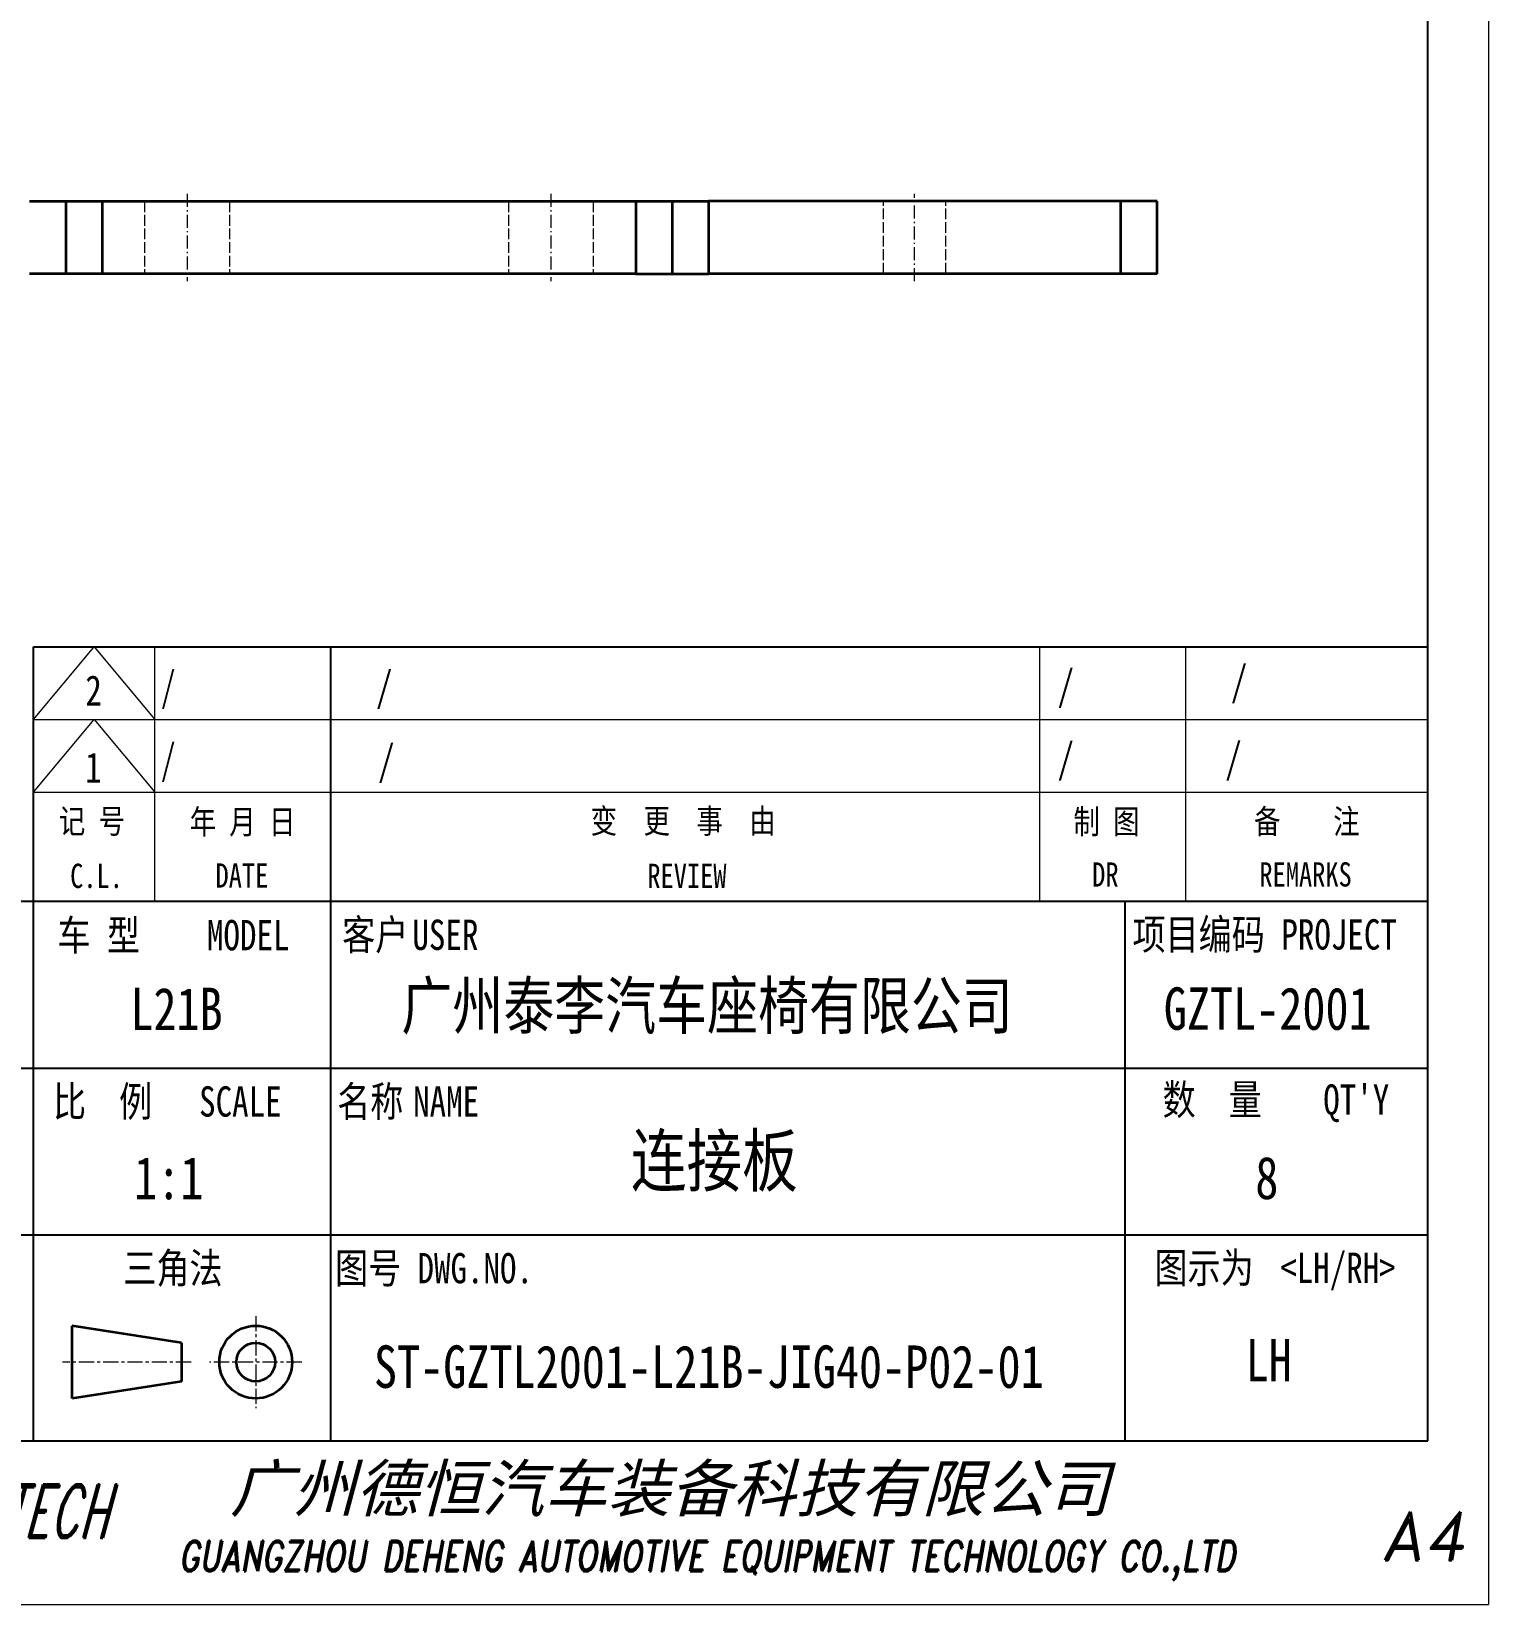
# Model space of a CAD drawing. Header units: millimetres. Extents: x 1333 to 190452, y -42879 to -5704.
# Drawn here: x 173264.1 to 173384.2, y -22836.1 to -22706.4 of the extents above; entities that cross this region are included whole.
import ezdxf
from ezdxf.enums import TextEntityAlignment as Align

# ---------------------------------------------------------------- set-up
doc = ezdxf.new("R2010")
doc.units = ezdxf.units.MM
doc.header["$LTSCALE"] = 0.5
for name, pattern in [('AM_ISO02W050x2', [3.75, 3, -0.75]), ('AM_ISO08W050x2', [9, 6, -0.75, 1.5, -0.75]), ('CENTER', [2, 1.25, -0.25, 0.25, -0.25]), ('DASHDOT', [18.5, 12, -3, 0.5, -3]), ('DASHED', [15, 12, -3])]:
    doc.linetypes.add(name, pattern=pattern)
for name, color, linetype, lineweight in [('中心线', 2, 'AM_ISO08W050x2', 18), ('图框', 7, 'Continuous', 18), ('虚线', 1, 'AM_ISO02W050x2', 18)]:
    doc.layers.add(name, color=color, linetype=linetype, lineweight=lineweight)
for name, color, linetype in [('图\\M+19E79\\M+195B6\\M+18E9A', 7, 'Continuous'), ('图号', 7, 'Continuous'), ('图名', 7, 'Continuous'), ('数量', 7, 'Continuous'), ('车型', 7, 'Continuous')]:
    doc.layers.add(name, color=color, linetype=linetype)
doc.layers.add('打印-禁用', color=7, linetype='Continuous', lineweight=15, plot=False)
doc.styles.add('STYLE1', font='')
doc.styles.add('国标', font='simfang.ttf', dxfattribs={"width": 0.8})
doc.styles.add('标题\\M+18E9A', font='romand.shx', dxfattribs={"oblique": 10, "bigfont": 'bigfont.shx'})
doc.styles.get('STYLE1').set_extended_font_data('SimSun')

# ---------------------------------------------------------------- blocks, each defined once
blk = doc.blocks.new('GZDEH零件A4图框V01版')
at = {"layer": '中心线', "color": 1, "linetype": 'CENTER', "lineweight": 5, "ltscale": 2}
for p, q in [((108.33, 23.8), (108.33, 16.2)), ((103, 20), (92.4, 20)), ((112.13, 20), (104.53, 20))]:
    blk.add_line(p, q, dxfattribs=at)
at = {"layer": '图\\M+19E79\\M+195B6\\M+18E9A', "linetype": 'Continuous'}
for p, q in [((205, 13.5), (205, 292)), ((205, 13.5), (205, 97)), ((90, 79), (205, 79)), ((90, 13.5), (90, 79)), ((25, 13.5), (205, 13.5))]:
    blk.add_line(p, q, dxfattribs=at)
at = {"layer": '图\\M+19E79\\M+195B6\\M+18E9A', "color": 9}
for p, q in [((114.5, 79), (114.5, 13.5)), ((205, 58), (25, 58)), ((114.5, 58), (114.5, 13.5)), ((180, 58), (180, 13.5)), ((25, 44.25), (205, 44.25)), ((25, 30.5), (205, 30.5))]:
    blk.add_line(p, q, dxfattribs=at)
at = {"layer": '图框', "color": 9}
for p, q in [((90, 73), (95, 79)), ((95, 79), (100, 73)), ((100, 58), (100, 79)), ((173, 58), (173, 79)), ((185, 79), (185, 58)), ((90, 73), (205, 73)), ((90, 67), (95, 73)), ((95, 73), (100, 67)), ((90, 67), (205, 67))]:
    blk.add_line(p, q, dxfattribs=at)
at = {"layer": '图框', "color": 2, "linetype": 'ByBlock', "lineweight": 35}
for p, q in [((102.2, 21.6), (93.2, 23)), ((93.2, 17), (93.2, 23)), ((102.2, 21.6), (102.2, 18.4)), ((102.2, 18.4), (93.2, 17))]:
    blk.add_line(p, q, dxfattribs=at)
for radius in [3, 1.6]:
    blk.add_circle((108.33, 20), radius, dxfattribs=at)
at = {"layer": '打印-禁用', "linetype": 'Continuous'}
for p in [(210, 297), (0, 0)]:
    blk.add_line(p, (210, 0), dxfattribs=at)
at = {"layer": '图\\M+19E79\\M+195B6\\M+18E9A', "color": 9, "style": '国标', "width": 0.8}
for s, p in [('车 型', (95.38, 55.27)), ('MODEL', (107.71, 55.22))]:
    blk.add_text(s, height=2.5, dxfattribs=at).set_placement(p, align=Align.MIDDLE)
for s, p in [('客户', (118.19, 54)), ('USER', (123.97, 54))]:
    blk.add_text(s, height=2.5, dxfattribs=at).set_placement(p, align=Align.CENTER)
for s, p in [('项目编码 PROJECT', (180.64, 54.03)), ('比  例\u3000', (91.61, 40.25)), ('名称\u3000', (115.05, 40.25)), ('数  量', (183.12, 40.41)), ("QT'Y ", (196.37, 40.41)), ('SCALE', (103.66, 40.25)), ('NAME', (121.31, 40.25)), ('三角法', (97.41, 26.5)), ('图号', (114.87, 26.5)), ('DWG.NO.', (121.67, 26.5)), ('图示为', (182.45, 26.53)), ('<LH/RH>', (192.82, 26.53))]:
    blk.add_text(s, height=2.5, dxfattribs=at).set_placement(p)
at = {"layer": '图\\M+19E79\\M+195B6\\M+18E9A', "color": 7, "lineweight": -3, "style": 'STYLE1', "oblique": 15}
blk.add_text('广州德恒汽车装备科技有限公司', height=3.8, dxfattribs=at).set_placement((106.21, 7.68))
at = {"layer": '图\\M+19E79\\M+195B6\\M+18E9A', "color": 7, "style": '标题\\M+18E9A'}
for s, height, oblique, width, p in [('DEH-TECH', 4.4, 15, 0.6, (86.78, 7.69)), ('GUANGZHOU DEHENG AUTOMOTIVE EQUIPMENT TECHNOLOGY CO.,LTD ', 2.5, 10, 0.75, (146.18, 3.62))]:
    blk.add_text(s, height=height, dxfattribs=dict(at, oblique=oblique, width=width)).set_placement(p, align=Align.MIDDLE)
at = {"layer": '图\\M+19E79\\M+195B6\\M+18E9A', "color": 7, "style": '标题\\M+18E9A', "oblique": 10}
blk.add_text('A4', height=4, dxfattribs=at).set_placement((204.57, 5.66), align=Align.MIDDLE)
at = {"layer": '图框', "color": 9, "style": '国标', "width": 0.8}
for s, p in [('记 号', (94.82, 63.62)), ('年 月 日', (107.24, 63.57)), ('变  更  事  由', (143.58, 63.63)), ('C.L.', (95.2, 59.11)), ('DATE', (107.19, 59.14)), ('REVIEW', (143.89, 59.11))]:
    blk.add_text(s, height=2, dxfattribs=at).set_placement(p, align=Align.CENTER)
for s, p in [('制 图', (178.49, 64.61)), ('备    注', (195.02, 64.64)), ('DR', (178.4, 60.22)), ('REMARKS', (194.91, 60.23))]:
    blk.add_text(s, height=2, dxfattribs=at).set_placement(p, align=Align.MIDDLE)
blk = doc.blocks.new('DEH A4')
at = {"layer": '图框'}
blk.add_blockref('GZDEH零件A4图框V01版', (0, 0), dxfattribs=at)

msp = doc.modelspace()

# ---------------------------------------------------------------- linework, layer by layer
at = {"color": 7, "lineweight": 35, "ltscale": 0.075}
for p, q in [((173263.901, -22720.356), (173266.901, -22720.356)), ((173266.901, -22720.356), (173269.901, -22720.356)), ((173313.901, -22720.356), (173316.901, -22720.356)), ((173316.901, -22720.356), (173319.901, -22720.356)), ((173356.901, -22720.356), (173353.901, -22720.356)), ((173266.901, -22726.356), (173263.901, -22726.356)), ((173269.901, -22726.356), (173266.901, -22726.356)), ((173313.901, -22726.356), (173316.901, -22726.356)), ((173316.901, -22726.356), (173319.901, -22726.356)), ((173356.901, -22726.356), (173353.901, -22726.356))]:
    msp.add_line(p, q, dxfattribs=at)
at = {"color": 7, "lineweight": 35, "ltscale": 0.15}
for p, q in [((173266.901, -22720.356), (173266.901, -22726.356)), ((173269.901, -22720.356), (173269.901, -22726.356)), ((173313.901, -22720.356), (173313.901, -22726.356)), ((173316.901, -22720.356), (173316.901, -22726.356)), ((173319.901, -22720.356), (173319.901, -22726.356)), ((173353.901, -22726.356), (173353.901, -22720.356)), ((173356.901, -22726.356), (173356.901, -22720.356))]:
    msp.add_line(p, q, dxfattribs=at)
at = {"color": 7, "lineweight": 35}
for p, q in [((173269.901, -22720.356), (173313.901, -22720.356)), ((173353.901, -22720.356), (173319.901, -22720.356)), ((173313.901, -22726.356), (173269.901, -22726.356)), ((173353.901, -22726.356), (173319.901, -22726.356))]:
    msp.add_line(p, q, dxfattribs=at)
at = {"layer": '中心线', "linetype": 'DASHDOT', "lineweight": 13, "ltscale": 0.180015}
for p, q in [((173276.901, -22719.756), (173276.901, -22726.956)), ((173306.901, -22719.756), (173306.901, -22726.956))]:
    msp.add_line(p, q, dxfattribs=at)
at = {"layer": '中心线', "linetype": 'DASHDOT', "lineweight": 13, "ltscale": 0.18}
msp.add_line((173336.901, -22726.956), (173336.901, -22719.756), dxfattribs=at)
at = {"layer": '虚线', "linetype": 'DASHED', "lineweight": 13, "ltscale": 0.15}
for p, q in [((173273.401, -22720.356), (173273.401, -22726.356)), ((173280.401, -22720.356), (173280.401, -22726.356)), ((173303.401, -22720.356), (173303.401, -22726.356)), ((173310.401, -22720.356), (173310.401, -22726.356)), ((173334.324, -22726.356), (173334.324, -22720.356)), ((173339.477, -22726.356), (173339.477, -22720.356)), ((173353.901, -22720.356), (173353.901, -22726.356))]:
    msp.add_line(p, q, dxfattribs=at)

# ---------------------------------------------------------------- block references
at = {"layer": '图框'}
msp.add_blockref('DEH A4', (173174.232, -22836.123), dxfattribs=at)

# ---------------------------------------------------------------- texts
at = {"layer": '图\\M+19E79\\M+195B6\\M+18E9A', "color": 3, "style": '国标'}
for s, height, width, p in [('/', 2.5, 0.705904, (173274.742, -22761.65)), ('/', 2.5, 0.8, (173292.477, -22761.65)), ('/', 2.5, 0.8, (173348.682, -22761.552)), ('/', 2.5, 0.8, (173362.977, -22761.181)), ('2', 2.5, 0.8, (173268.51, -22761.966)), ('/', 2.5, 0.705904, (173274.742, -22767.65)), ('/', 2.5, 0.8, (173292.649, -22767.735)), ('/', 2.5, 0.8, (173348.682, -22767.552)), ('/', 2.5, 0.8, (173362.514, -22767.541)), ('1', 2.5, 0.8, (173268.499, -22768.326)), ('广州泰李汽车座椅有限公司', 3.85, 0.8, (173294.577, -22788.642)), ('GZTL-2001', 3.5, 0.8, (173357.449, -22788.713)), ('1:1', 3.5, 0.8, (173272.533, -22802.69))]:
    msp.add_text(s, height=height, dxfattribs=dict(at, width=width)).set_placement(p)
at = {"layer": '图\\M+19E79\\M+195B6\\M+18E9A', "color": 3, "style": '国标', "width": 0.8}
msp.add_text('LH', height=3.5, dxfattribs=at).set_placement((173366.104, -22817.706), align=Align.CENTER)
at = {"layer": '图号', "color": 3, "style": '国标', "width": 0.8}
msp.add_text('ST-GZTL2001-L21B-JIG40-P02-01', height=3.5, dxfattribs=at).set_placement((173292.312, -22818.249))
at = {"layer": '图名', "color": 3, "style": '国标', "width": 0.8}
msp.add_text('连接板', height=4.2, dxfattribs=at).set_placement((173320.384, -22801.609), align=Align.CENTER)
at = {"layer": '数量', "color": 3, "style": '国标', "width": 0.8}
msp.add_text('8', height=3.5, dxfattribs=at).set_placement((173365.95, -22802.674), align=Align.CENTER)
at = {"layer": '车型', "color": 3, "style": '国标', "width": 0.8}
msp.add_text('L21B', height=3.5, dxfattribs=at).set_placement((173276.027, -22788.742), align=Align.CENTER)

doc.saveas('drawing.dxf')
